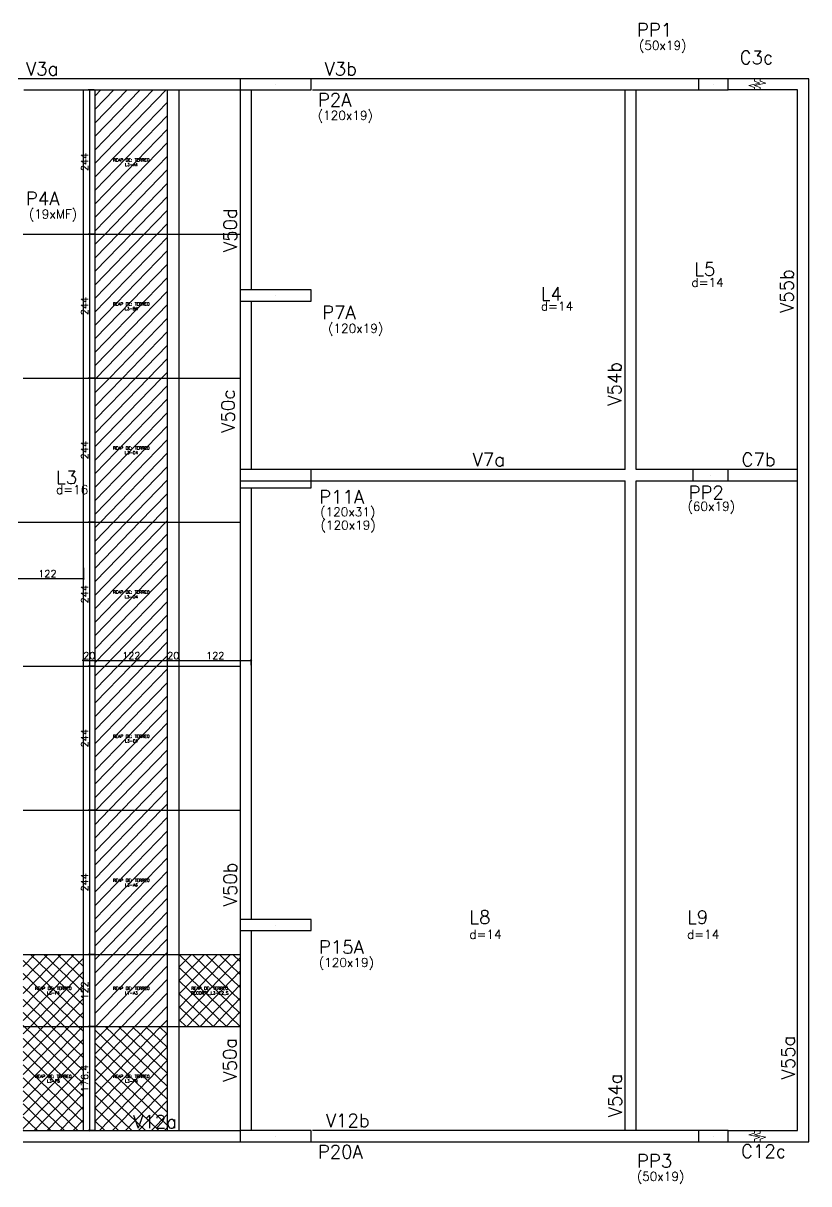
# Model space of a CAD drawing. Extents: x -40810 to 33675, y -2018 to 21213.
# Drawn here: x 29137 to 30466, y 13927 to 15892 of the extents above; entities that cross this region are included whole.
import ezdxf
from ezdxf.enums import TextEntityAlignment as Align

# ---------------------------------------------------------------- set-up
doc = ezdxf.new("R2010")
doc.units = 0
doc.linetypes.add('ESTILO_TQS_0001', pattern=[1, 0.7, -0.3])
doc.layers.get('0').update_dxf_attribs({"color": 1, "lineweight": 9})
for name, color, linetype in [('1', 5, 'Continuous'), ('10', 7, 'Continuous'), ('12', 3, 'Continuous'), ('13', 7, 'Continuous'), ('201', 7, 'ESTILO_TQS_0001'), ('242', 3, 'Continuous'), ('3', 2, 'Continuous'), ('4', 2, 'Continuous'), ('8', 5, 'Continuous'), ('9', 3, 'Continuous'), ('NOMENCLATURA', 7, 'Continuous'), ('P-NOTAS', 7, 'Continuous'), ('Painéis', 255, 'Continuous')]:
    doc.layers.add(name, color=color, linetype=linetype)
doc.layers.add('REAPROVEITAMENTO', color=251, linetype='Continuous', lineweight=9)
doc.styles.add('Romans', font='romans.shx', dxfattribs={"height": 12})
doc.styles.get("Standard").update_dxf_attribs({"font": 'romans.shx', "width": 0.8})
doc.styles.add('standart', font='txt.shx')
doc.dimstyles.new('cotas', dxfattribs={"dimtxt": 9, "dimasz": 2, "dimexe": 2, "dimexo": 2, "dimgap": 2, "dimtad": 1, "dimdec": 1, "dimzin": 12, "dimdsep": 46, "dimtxsty": 'Romans', "dimblk": 'OBLIQUE', "dimcen": 9, "dimclrd": 4, "dimclre": 4, "dimclrt": 240, "dimaunit": 1, "dimadec": 8, "dimazin": 3, "dimtfac": 1, "dimtdec": 1, "dimtix": 1, "dimtmove": 0, "dimatfit": 2, "dimldrblk": 'OBLIQUE', "dimfxl": 1, "dimtolj": 1, "dimtzin": 0, "dimlwd": -1, "dimlwe": -1, "dimarcsym": 0})
pattern_1 = [(46, (-222.171, -201.545), (-11.419519, 11.027702), [])]
pattern_2 = [(46, (-222.171, -201.545), (-11.419519, 11.027702), []), (136, (-222.171, -201.545), (-11.027702, -11.419519), [])]

# ---------------------------------------------------------------- blocks, each defined once
blk = doc.blocks.new('_Oblique')
at = {"color": 0, "linetype": 'ByBlock', "lineweight": -2}
blk.add_line((-0.5, -0.5), (0.5, 0.5), dxfattribs=at)
blk = doc.blocks.new('*D6719')
at = {"layer": 'Defpoints', "color": 0, "ltscale": 30, "transparency": 16777216}
for p in [(29116.5, 14971.7), (29238.5, 14971.7), (29238.5, 14951.7)]:
    blk.add_point(p, dxfattribs=at)
at = {"layer": 'P-NOTAS', "color": 4, "ltscale": 30, "transparency": 16777216}
for p, q in [((29116.5, 14969.7), (29116.5, 14949.7)), ((29238.5, 14969.7), (29238.5, 14949.7)), ((29116.5, 14951.7), (29238.5, 14951.7))]:
    blk.add_line(p, q, dxfattribs=at)
at = {"layer": 'P-NOTAS', "color": 4, "ltscale": 30, "transparency": 16777216, "xscale": 2, "yscale": 2, "zscale": 2, "rotation": 180}
blk.add_blockref('_Oblique', (29116.5, 14951.7), dxfattribs=at)
at = {"layer": 'P-NOTAS', "color": 4, "ltscale": 30, "transparency": 16777216, "xscale": 2, "yscale": 2, "zscale": 2}
blk.add_blockref('_Oblique', (29238.5, 14951.7), dxfattribs=at)
at = {"layer": 'P-NOTAS', "color": 240, "ltscale": 30, "transparency": 16777216, "insert": (29177.5, 14959.7), "char_height": 12, "attachment_point": 5, "style": 'Romans'}
blk.add_mtext('\\A1;122', dxfattribs=at)
blk = doc.blocks.new('*D6720')
at = {"layer": 'Defpoints', "color": 0, "ltscale": 30, "transparency": 16777216}
for p in [(29238.5, 14803.1), (29258.5, 14813.1), (29258.5, 14803.1)]:
    blk.add_point(p, dxfattribs=at)
at = {"layer": 'P-NOTAS', "color": 4, "ltscale": 30, "transparency": 16777216}
for p, q in [((29238.5, 14813.1), (29236.5, 14813.1)), ((29238.5, 14805.1), (29238.5, 14815.1)), ((29238.5, 14813.1), (29258.5, 14813.1)), ((29258.5, 14805.1), (29258.5, 14815.1)), ((29258.5, 14813.1), (29260.5, 14813.1))]:
    blk.add_line(p, q, dxfattribs=at)
at = {"layer": 'P-NOTAS', "color": 4, "ltscale": 30, "transparency": 16777216, "xscale": 2, "yscale": 2, "zscale": 2}
blk.add_blockref('_Oblique', (29238.5, 14813.1), dxfattribs=at)
at = {"layer": 'P-NOTAS', "color": 4, "ltscale": 30, "transparency": 16777216, "xscale": 2, "yscale": 2, "zscale": 2, "rotation": 180}
blk.add_blockref('_Oblique', (29258.5, 14813.1), dxfattribs=at)
at = {"layer": 'P-NOTAS', "color": 240, "ltscale": 30, "transparency": 16777216, "insert": (29248.5, 14821.1), "char_height": 12, "attachment_point": 5, "style": 'Romans'}
blk.add_mtext('\\A1;20', dxfattribs=at)
blk = doc.blocks.new('*D6721')
at = {"layer": 'Defpoints', "color": 0, "ltscale": 30, "transparency": 16777216}
for p in [(29258.5, 14803.1), (29380.5, 14813.1), (29380.5, 14803.1)]:
    blk.add_point(p, dxfattribs=at)
at = {"layer": 'P-NOTAS', "color": 4, "ltscale": 30, "transparency": 16777216}
for p, q in [((29258.5, 14805.1), (29258.5, 14815.1)), ((29258.5, 14813.1), (29380.5, 14813.1)), ((29380.5, 14805.1), (29380.5, 14815.1))]:
    blk.add_line(p, q, dxfattribs=at)
at = {"layer": 'P-NOTAS', "color": 4, "ltscale": 30, "transparency": 16777216, "xscale": 2, "yscale": 2, "zscale": 2, "rotation": 180}
blk.add_blockref('_Oblique', (29258.5, 14813.1), dxfattribs=at)
at = {"layer": 'P-NOTAS', "color": 4, "ltscale": 30, "transparency": 16777216, "xscale": 2, "yscale": 2, "zscale": 2}
blk.add_blockref('_Oblique', (29380.5, 14813.1), dxfattribs=at)
at = {"layer": 'P-NOTAS', "color": 240, "ltscale": 30, "transparency": 16777216, "insert": (29319.5, 14821.1), "char_height": 12, "attachment_point": 5, "style": 'Romans'}
blk.add_mtext('\\A1;122', dxfattribs=at)
blk = doc.blocks.new('*D6722')
at = {"layer": 'Defpoints', "color": 0, "ltscale": 30, "transparency": 16777216}
for p in [(29380.5, 14803.1), (29400.5, 14813.1), (29400.5, 14803.1)]:
    blk.add_point(p, dxfattribs=at)
at = {"layer": 'P-NOTAS', "color": 4, "ltscale": 30, "transparency": 16777216}
for p, q in [((29380.5, 14813.1), (29378.5, 14813.1)), ((29380.5, 14805.1), (29380.5, 14815.1)), ((29380.5, 14813.1), (29400.5, 14813.1)), ((29400.5, 14805.1), (29400.5, 14815.1)), ((29400.5, 14813.1), (29402.5, 14813.1))]:
    blk.add_line(p, q, dxfattribs=at)
at = {"layer": 'P-NOTAS', "color": 4, "ltscale": 30, "transparency": 16777216, "xscale": 2, "yscale": 2, "zscale": 2}
blk.add_blockref('_Oblique', (29380.5, 14813.1), dxfattribs=at)
at = {"layer": 'P-NOTAS', "color": 4, "ltscale": 30, "transparency": 16777216, "xscale": 2, "yscale": 2, "zscale": 2, "rotation": 180}
blk.add_blockref('_Oblique', (29400.5, 14813.1), dxfattribs=at)
at = {"layer": 'P-NOTAS', "color": 240, "ltscale": 30, "transparency": 16777216, "insert": (29390.5, 14821.1), "char_height": 12, "attachment_point": 5, "style": 'Romans'}
blk.add_mtext('\\A1;20', dxfattribs=at)
blk = doc.blocks.new('*D6723')
at = {"layer": 'Defpoints', "color": 0, "ltscale": 30, "transparency": 16777216}
for p in [(29400.5, 14803.1), (29522.5, 14813.1), (29522.5, 14803.1)]:
    blk.add_point(p, dxfattribs=at)
at = {"layer": 'P-NOTAS', "color": 4, "ltscale": 30, "transparency": 16777216}
for p, q in [((29400.5, 14805.1), (29400.5, 14815.1)), ((29400.5, 14813.1), (29522.5, 14813.1)), ((29522.5, 14805.1), (29522.5, 14815.1))]:
    blk.add_line(p, q, dxfattribs=at)
at = {"layer": 'P-NOTAS', "color": 4, "ltscale": 30, "transparency": 16777216, "xscale": 2, "yscale": 2, "zscale": 2, "rotation": 180}
blk.add_blockref('_Oblique', (29400.5, 14813.1), dxfattribs=at)
at = {"layer": 'P-NOTAS', "color": 4, "ltscale": 30, "transparency": 16777216, "xscale": 2, "yscale": 2, "zscale": 2}
blk.add_blockref('_Oblique', (29522.5, 14813.1), dxfattribs=at)
at = {"layer": 'P-NOTAS', "color": 240, "ltscale": 30, "transparency": 16777216, "insert": (29461.5, 14821.1), "char_height": 12, "attachment_point": 5, "style": 'Romans'}
blk.add_mtext('\\A1;122', dxfattribs=at)
blk = doc.blocks.new('*D6724')
at = {"layer": 'Defpoints', "color": 0, "ltscale": 30, "transparency": 16777216}
for p in [(29258.5, 15779.1), (29248.5, 15535.1), (29258.5, 15535.1)]:
    blk.add_point(p, dxfattribs=at)
at = {"layer": 'P-NOTAS', "color": 4, "ltscale": 30, "transparency": 16777216}
for p, q in [((29256.5, 15779.1), (29246.5, 15779.1)), ((29248.5, 15779.1), (29248.5, 15535.1)), ((29256.5, 15535.1), (29246.5, 15535.1))]:
    blk.add_line(p, q, dxfattribs=at)
at = {"layer": 'P-NOTAS', "color": 4, "ltscale": 30, "transparency": 16777216, "xscale": 2, "yscale": 2, "zscale": 2}
for p, rotation in [((29248.5, 15779.1), 90), ((29248.5, 15535.1), 270)]:
    blk.add_blockref('_Oblique', p, dxfattribs=dict(at, rotation=rotation))
at = {"layer": 'P-NOTAS', "color": 240, "ltscale": 30, "transparency": 16777216, "insert": (29240.5, 15657.1), "char_height": 12, "attachment_point": 5, "rotation": 90, "style": 'Romans'}
blk.add_mtext('\\A1;244', dxfattribs=at)
blk = doc.blocks.new('*D6725')
at = {"layer": 'Defpoints', "color": 0, "ltscale": 30, "transparency": 16777216}
for p in [(29258.5, 15535.1), (29248.5, 15291.1), (29258.5, 15291.1)]:
    blk.add_point(p, dxfattribs=at)
at = {"layer": 'P-NOTAS', "color": 4, "ltscale": 30, "transparency": 16777216}
for p, q in [((29256.5, 15535.1), (29246.5, 15535.1)), ((29248.5, 15535.1), (29248.5, 15291.1)), ((29256.5, 15291.1), (29246.5, 15291.1))]:
    blk.add_line(p, q, dxfattribs=at)
at = {"layer": 'P-NOTAS', "color": 4, "ltscale": 30, "transparency": 16777216, "xscale": 2, "yscale": 2, "zscale": 2}
for p, rotation in [((29248.5, 15535.1), 90), ((29248.5, 15291.1), 270)]:
    blk.add_blockref('_Oblique', p, dxfattribs=dict(at, rotation=rotation))
at = {"layer": 'P-NOTAS', "color": 240, "ltscale": 30, "transparency": 16777216, "insert": (29240.5, 15413.1), "char_height": 12, "attachment_point": 5, "rotation": 90, "style": 'Romans'}
blk.add_mtext('\\A1;244', dxfattribs=at)
blk = doc.blocks.new('*D6726')
at = {"layer": 'Defpoints', "color": 0, "ltscale": 30, "transparency": 16777216}
for p in [(29258.5, 15291.1), (29248.5, 15047.1), (29258.5, 15047.1)]:
    blk.add_point(p, dxfattribs=at)
at = {"layer": 'P-NOTAS', "color": 4, "ltscale": 30, "transparency": 16777216}
for p, q in [((29256.5, 15291.1), (29246.5, 15291.1)), ((29248.5, 15291.1), (29248.5, 15047.1)), ((29256.5, 15047.1), (29246.5, 15047.1))]:
    blk.add_line(p, q, dxfattribs=at)
at = {"layer": 'P-NOTAS', "color": 4, "ltscale": 30, "transparency": 16777216, "xscale": 2, "yscale": 2, "zscale": 2}
for p, rotation in [((29248.5, 15291.1), 90), ((29248.5, 15047.1), 270)]:
    blk.add_blockref('_Oblique', p, dxfattribs=dict(at, rotation=rotation))
at = {"layer": 'P-NOTAS', "color": 240, "ltscale": 30, "transparency": 16777216, "insert": (29240.5, 15169.1), "char_height": 12, "attachment_point": 5, "rotation": 90, "style": 'Romans'}
blk.add_mtext('\\A1;244', dxfattribs=at)
blk = doc.blocks.new('*D6727')
at = {"layer": 'Defpoints', "color": 0, "ltscale": 30, "transparency": 16777216}
for p in [(29258.5, 15047.1), (29248.5, 14803.1), (29258.5, 14803.1)]:
    blk.add_point(p, dxfattribs=at)
at = {"layer": 'P-NOTAS', "color": 4, "ltscale": 30, "transparency": 16777216}
for p, q in [((29256.5, 15047.1), (29246.5, 15047.1)), ((29248.5, 15047.1), (29248.5, 14803.1)), ((29256.5, 14803.1), (29246.5, 14803.1))]:
    blk.add_line(p, q, dxfattribs=at)
at = {"layer": 'P-NOTAS', "color": 4, "ltscale": 30, "transparency": 16777216, "xscale": 2, "yscale": 2, "zscale": 2}
for p, rotation in [((29248.5, 15047.1), 90), ((29248.5, 14803.1), 270)]:
    blk.add_blockref('_Oblique', p, dxfattribs=dict(at, rotation=rotation))
at = {"layer": 'P-NOTAS', "color": 240, "ltscale": 30, "transparency": 16777216, "insert": (29240.5, 14925.1), "char_height": 12, "attachment_point": 5, "rotation": 90, "style": 'Romans'}
blk.add_mtext('\\A1;244', dxfattribs=at)
blk = doc.blocks.new('*D6728')
at = {"layer": 'Defpoints', "color": 0, "ltscale": 30, "transparency": 16777216}
for p in [(29258.5, 14803.1), (29248.5, 14559.1), (29258.5, 14559.1)]:
    blk.add_point(p, dxfattribs=at)
at = {"layer": 'P-NOTAS', "color": 4, "ltscale": 30, "transparency": 16777216}
for p, q in [((29256.5, 14803.1), (29246.5, 14803.1)), ((29248.5, 14803.1), (29248.5, 14559.1)), ((29256.5, 14559.1), (29246.5, 14559.1))]:
    blk.add_line(p, q, dxfattribs=at)
at = {"layer": 'P-NOTAS', "color": 4, "ltscale": 30, "transparency": 16777216, "xscale": 2, "yscale": 2, "zscale": 2}
for p, rotation in [((29248.5, 14803.1), 90), ((29248.5, 14559.1), 270)]:
    blk.add_blockref('_Oblique', p, dxfattribs=dict(at, rotation=rotation))
at = {"layer": 'P-NOTAS', "color": 240, "ltscale": 30, "transparency": 16777216, "insert": (29240.5, 14681.1), "char_height": 12, "attachment_point": 5, "rotation": 90, "style": 'Romans'}
blk.add_mtext('\\A1;244', dxfattribs=at)
blk = doc.blocks.new('*D6729')
at = {"layer": 'Defpoints', "color": 0, "ltscale": 30, "transparency": 16777216}
for p in [(29258.5, 14559.1), (29248.5, 14315.1), (29258.5, 14315.1)]:
    blk.add_point(p, dxfattribs=at)
at = {"layer": 'P-NOTAS', "color": 4, "ltscale": 30, "transparency": 16777216}
for p, q in [((29256.5, 14559.1), (29246.5, 14559.1)), ((29248.5, 14559.1), (29248.5, 14315.1)), ((29256.5, 14315.1), (29246.5, 14315.1))]:
    blk.add_line(p, q, dxfattribs=at)
at = {"layer": 'P-NOTAS', "color": 4, "ltscale": 30, "transparency": 16777216, "xscale": 2, "yscale": 2, "zscale": 2}
for p, rotation in [((29248.5, 14559.1), 90), ((29248.5, 14315.1), 270)]:
    blk.add_blockref('_Oblique', p, dxfattribs=dict(at, rotation=rotation))
at = {"layer": 'P-NOTAS', "color": 240, "ltscale": 30, "transparency": 16777216, "insert": (29240.5, 14437.1), "char_height": 12, "attachment_point": 5, "rotation": 90, "style": 'Romans'}
blk.add_mtext('\\A1;244', dxfattribs=at)
blk = doc.blocks.new('*D6730')
at = {"layer": 'Defpoints', "color": 0, "ltscale": 30, "transparency": 16777216}
for p in [(29258.5, 14315.1), (29248.5, 14193.1), (29258.5, 14193.1)]:
    blk.add_point(p, dxfattribs=at)
at = {"layer": 'P-NOTAS', "color": 4, "ltscale": 30, "transparency": 16777216}
for p, q in [((29256.5, 14315.1), (29246.5, 14315.1)), ((29248.5, 14315.1), (29248.5, 14193.1)), ((29256.5, 14193.1), (29246.5, 14193.1))]:
    blk.add_line(p, q, dxfattribs=at)
at = {"layer": 'P-NOTAS', "color": 4, "ltscale": 30, "transparency": 16777216, "xscale": 2, "yscale": 2, "zscale": 2}
for p, rotation in [((29248.5, 14315.1), 90), ((29248.5, 14193.1), 270)]:
    blk.add_blockref('_Oblique', p, dxfattribs=dict(at, rotation=rotation))
at = {"layer": 'P-NOTAS', "color": 240, "ltscale": 30, "transparency": 16777216, "insert": (29240.5, 14254.1), "char_height": 12, "attachment_point": 5, "rotation": 90, "style": 'Romans'}
blk.add_mtext('\\A1;122', dxfattribs=at)
blk = doc.blocks.new('*D6731')
at = {"layer": 'Defpoints', "color": 0, "ltscale": 30, "transparency": 16777216}
for p in [(29258.5, 14193.1), (29248.5, 14016.7), (29258.5, 14016.7)]:
    blk.add_point(p, dxfattribs=at)
at = {"layer": 'P-NOTAS', "color": 4, "ltscale": 30, "transparency": 16777216}
for p, q in [((29256.5, 14193.1), (29246.5, 14193.1)), ((29248.5, 14193.1), (29248.5, 14016.7)), ((29256.5, 14016.7), (29246.5, 14016.7))]:
    blk.add_line(p, q, dxfattribs=at)
at = {"layer": 'P-NOTAS', "color": 4, "ltscale": 30, "transparency": 16777216, "xscale": 2, "yscale": 2, "zscale": 2}
for p, rotation in [((29248.5, 14193.1), 90), ((29248.5, 14016.7), 270)]:
    blk.add_blockref('_Oblique', p, dxfattribs=dict(at, rotation=rotation))
at = {"layer": 'P-NOTAS', "color": 240, "ltscale": 30, "transparency": 16777216, "insert": (29240.5, 14104.9), "char_height": 12, "attachment_point": 5, "rotation": 90, "style": 'Romans'}
blk.add_mtext('\\A1;176.4', dxfattribs=at)

msp = doc.modelspace()

# ---------------------------------------------------------------- hatches: boundary and pattern name
at = {"layer": 'REAPROVEITAMENTO', "ltscale": 30, "transparency": 33554687}
h = msp.add_hatch(dxfattribs=at)
h.set_pattern_fill('ANSI31', color=0, scale=5, angle=1)
h.set_pattern_definition(pattern_1)
h.paths.add_polyline_path([(29380.529, 15779.178), (29258.529, 15779.178), (29258.529, 15535.136), (29380.529, 15535.136)])
h = msp.add_hatch(dxfattribs=at)
h.set_pattern_fill('ANSI31', color=0, scale=5, angle=1)
h.set_pattern_definition(pattern_1)
h.paths.add_polyline_path([(29380.529, 15535.136), (29258.529, 15535.136), (29258.529, 15291.136), (29380.529, 15291.136)])
h = msp.add_hatch(dxfattribs=at)
h.set_pattern_fill('ANSI31', color=0, scale=5, angle=1)
h.set_pattern_definition(pattern_1)
h.paths.add_polyline_path([(29380.529, 15291.136), (29258.529, 15291.136), (29258.529, 15047.136), (29380.529, 15047.136)])
h = msp.add_hatch(dxfattribs=at)
h.set_pattern_fill('ANSI31', color=0, scale=5, angle=1)
h.set_pattern_definition(pattern_1)
h.paths.add_polyline_path([(29380.529, 15047.136), (29258.529, 15047.136), (29258.529, 14803.136), (29380.529, 14803.136)])
h = msp.add_hatch(dxfattribs=at)
h.set_pattern_fill('ANSI31', color=0, scale=5, angle=1)
h.set_pattern_definition(pattern_1)
h.paths.add_polyline_path([(29380.529, 14803.136), (29258.529, 14803.136), (29258.529, 14559.136), (29380.529, 14559.136)])
h = msp.add_hatch(dxfattribs=at)
h.set_pattern_fill('ANSI31', color=0, scale=5, angle=1)
h.set_pattern_definition(pattern_1)
h.paths.add_polyline_path([(29380.529, 14559.136), (29258.529, 14559.136), (29258.529, 14315.136), (29380.529, 14315.136)])
h = msp.add_hatch(dxfattribs=at)
h.set_pattern_fill('ANSI37', color=0, scale=5, angle=1)
h.set_pattern_definition(pattern_2)
h.paths.add_polyline_path([(29238.529, 14315.136), (29136.5, 14315.136), (29136.5, 14193.136), (29238.529, 14193.136)])
h = msp.add_hatch(dxfattribs=at)
h.set_pattern_fill('ANSI31', color=0, scale=5, angle=1)
h.set_pattern_definition(pattern_1)
h.paths.add_polyline_path([(29380.529, 14315.136), (29258.529, 14315.136), (29258.529, 14193.136), (29380.529, 14193.136)])
h = msp.add_hatch(dxfattribs=at)
h.set_pattern_fill('ANSI37', color=0, scale=5, angle=1)
h.set_pattern_definition(pattern_2)
h.paths.add_polyline_path([(29503.892, 14315.136), (29400.529, 14315.136), (29400.529, 14193.136), (29503.892, 14193.136)])
h = msp.add_hatch(dxfattribs=at)
h.set_pattern_fill('ANSI37', color=0, scale=5, angle=1)
h.set_pattern_definition(pattern_2)
h.paths.add_polyline_path([(29238.529, 14193.136), (29136.5, 14193.136), (29136.5, 14163.781), (29136.5, 14016.781), (29238.529, 14016.781)])
h = msp.add_hatch(dxfattribs=at)
h.set_pattern_fill('ANSI37', color=0, scale=5, angle=1)
h.set_pattern_definition(pattern_2)
h.paths.add_polyline_path([(29380.529, 14193.136), (29258.529, 14193.136), (29258.529, 14016.781), (29380.529, 14016.781)])

# ---------------------------------------------------------------- linework, layer by layer
for points in [[(30374.153, 15779.178), (30374.153, 15783.511), (30364.653, 15786.678), (30383.653, 15790.678), (30374.153, 15793.844), (30374.153, 15798.178)], [(30384.153, 15779.178), (30384.153, 15783.511), (30374.653, 15786.678), (30393.653, 15790.678), (30384.153, 15793.844), (30384.153, 15798.178)], [(30374.153, 14016.781), (30374.153, 14012.448), (30364.653, 14009.281), (30383.653, 14005.281), (30374.153, 14002.114), (30374.153, 13997.781)], [(30384.153, 14016.781), (30384.153, 14012.448), (30374.653, 14009.281), (30393.653, 14005.281), (30384.153, 14002.114), (30384.153, 13997.781)]]:
    msp.add_lwpolyline(points)
at = {"layer": '1'}
for p, q in [((29503.892, 15779.178), (29503.892, 15440.678)), ((30447.271, 15779.178), (30329.771, 15779.178)), ((30329.766, 14016.781), (30447.271, 14016.781))]:
    msp.add_line(p, q, dxfattribs=at)
for points in [[(29503.892, 15798.178), (29118.5, 15798.178)], [(30164.771, 15798.178), (29623.892, 15798.178)], [(30279.771, 15798.178), (30164.771, 15798.178)], [(30466.271, 15798.178), (30329.771, 15798.178)], [(30466.271, 15126.714), (30466.271, 15798.178)], [(29137.5, 15779.178), (29503.892, 15779.178)], [(29522.892, 15440.678), (29522.892, 15779.178)], [(29626.12, 15779.178), (30279.771, 15779.178)], [(30155.271, 15136.214), (30155.271, 15779.178)], [(30174.271, 15136.214), (30174.271, 15779.178)], [(30447.271, 14016.781), (30447.271, 15779.178)], [(29503.892, 15421.678), (29503.892, 15136.209)], [(29522.892, 15136.209), (29522.892, 15421.678)], [(30269.771, 15136.214), (30174.271, 15136.214)], [(30447.271, 15136.214), (30329.771, 15136.214)], [(30155.271, 14016.781), (30155.271, 15117.214)], [(30174.271, 15117.214), (30269.771, 15117.214)], [(30174.271, 14016.781), (30174.271, 15117.214)], [(30329.771, 15117.214), (30447.271, 15117.214)], [(30466.271, 13997.781), (30466.271, 15126.714)], [(29503.892, 15105.209), (29503.892, 14374.281)], [(29522.892, 14374.281), (29522.892, 15105.209)], [(29503.892, 14355.281), (29503.892, 14016.781)], [(29522.892, 14016.781), (29522.892, 14355.281)], [(29136.5, 14016.781), (29503.892, 14016.781)], [(30279.766, 14016.781), (29626.2, 14016.781)], [(29136.5, 13997.781), (29340.892, 13997.781)], [(29340.892, 13997.781), (29503.892, 13997.781)], [(29623.892, 13997.781), (30164.771, 13997.781)], [(30164.771, 13997.781), (30279.766, 13997.781)], [(30329.766, 13997.781), (30466.271, 13997.781)]]:
    msp.add_lwpolyline(points, dxfattribs=at)
at = {"layer": '201'}
for points in [[(30155.271, 15136.214), (29623.892, 15136.214)], [(29623.892, 15117.214), (30155.271, 15117.214)]]:
    msp.add_lwpolyline(points, dxfattribs=at)
at = {"layer": '242'}
for p, q in [((29563.892, 15788.678), (29563.892, 15788.678)), ((30304.771, 15788.678), (30304.771, 15788.678)), ((29563.892, 15431.178), (29563.892, 15431.178)), ((30299.771, 15126.714), (30299.771, 15126.714)), ((29563.892, 14364.781), (29563.892, 14364.781)), ((29563.892, 14007.281), (29563.892, 14007.281)), ((30304.766, 14007.281), (30304.766, 14007.281))]:
    msp.add_line(p, q, dxfattribs=at)
at = {"layer": '3'}
for points in [[(29503.892, 15779.178), (29623.892, 15779.178), (29623.892, 15798.178), (29503.892, 15798.178), (29503.892, 15779.178)], [(29503.892, 15421.678), (29623.892, 15421.678), (29623.892, 15440.678), (29503.892, 15440.678), (29503.892, 15421.678)], [(29503.892, 15117.214), (29623.892, 15117.214), (29623.892, 15136.214), (29503.892, 15136.214), (29503.892, 15117.214)], [(29503.892, 14355.281), (29623.892, 14355.281), (29623.892, 14374.281), (29503.892, 14374.281), (29503.892, 14355.281)], [(29503.892, 13997.781), (29623.892, 13997.781), (29623.892, 14016.781), (29503.892, 14016.781), (29503.892, 13997.781)]]:
    msp.add_lwpolyline(points, dxfattribs=at)
at = {"layer": '4'}
msp.add_line((29623.892, 15136.209), (29503.892, 15136.209), dxfattribs=at)
for points in [[(30279.771, 15779.178), (30329.771, 15779.178), (30329.771, 15798.178), (30279.771, 15798.178), (30279.771, 15779.178)], [(30269.771, 15117.214), (30329.771, 15117.214), (30329.771, 15136.214), (30269.771, 15136.214), (30269.771, 15117.214)], [(29503.892, 15117.214), (29503.892, 15105.209), (29623.892, 15105.209), (29623.892, 15117.214)], [(30279.766, 13997.781), (30329.766, 13997.781), (30329.766, 14016.781), (30279.766, 14016.781), (30279.766, 13997.781)]]:
    msp.add_lwpolyline(points, dxfattribs=at)
at = {"layer": 'Painéis', "ltscale": 30}
for points in [[(29238.529, 14016.736), (29238.529, 15779.132)], [(29258.529, 14016.736), (29258.529, 15779.132)], [(29380.529, 14016.736), (29380.529, 15779.132)], [(29400.529, 14016.736), (29400.529, 15779.132)], [(29136.529, 15535.136), (29503.921, 15535.136)], [(29136.529, 15291.136), (29503.921, 15291.136)], [(29056.529, 15047.136), (29503.921, 15047.136)], [(29136.529, 14803.136), (29503.921, 14803.136)], [(29136.529, 14559.136), (29503.921, 14559.136)], [(29136.529, 14315.136), (29503.921, 14315.136)], [(29136.529, 14193.136), (29503.921, 14193.136)]]:
    msp.add_lwpolyline(points, dxfattribs=at)

# ---------------------------------------------------------------- texts
at = {"layer": '10'}
for s, p in [('L5', (30272.441, 15464.342)), ('L4', (30012.767, 15422.44)), ('L3', (29192.066, 15111.796)), ('L8', (29891.756, 14367.029)), ('L9', (30260.239, 14367.029))]:
    msp.add_text(s, height=22.5, dxfattribs=at).set_placement(p)
at = {"layer": '12'}
for s, p in [('(50x19)', (30178.871, 15847.177)), ('(120x19)', (29635.142, 15728.553)), ('(19xMF)', (29146.121, 15561.488)), ('(120x19)', (29652.647, 15367.891)), ('(60x19)', (30261.072, 15066.429)), ('(120x31)', (29639.307, 15057)), ('(120x19)', (29639.965, 15034.621)), ('(120x19)', (29636.944, 14293.851)), ('(50x19)', (30175.212, 13931.558))]:
    msp.add_text(s, height=15, dxfattribs=at).set_placement(p)
at = {"layer": '13'}
for s, p in [('d=14', (30267.641, 15445.597)), ('d=14', (30012.767, 15405.44)), ('d=16', (29192.066, 15094.796)), ('d=14', (29891.756, 14341.529)), ('d=14', (30260.239, 14341.529))]:
    msp.add_text(s, height=15, dxfattribs=at).set_placement(p)
at = {"layer": '8'}
for s, p in [('C3c', (30349.239, 15822.981)), ('V3a', (29141, 15803.803)), ('V3b', (29646.392, 15803.803)), ('V7a', (29897.1, 15141.839)), ('C7b', (30352.436, 15141.839)), ('V12a', (29322.472, 14020.487)), ('V12b', (29648.7, 14022.406)), ('C12c', (30351.565, 13970.462))]:
    msp.add_text(s, height=22.5, dxfattribs=at).set_placement(p)
for s, p in [('V50d', (29498.267, 15504.711)), ('V55b', (30440.411, 15401.561)), ('V54b', (30148.583, 15244.512)), ('V50c', (29494.407, 15198.605)), ('V50b', (29498.267, 14396.594)), ('V55a', (30442.625, 14103.35)), ('V50a', (29497.729, 14099.64)), ('V54a', (30149.646, 14039.281))]:
    msp.add_text(s, height=22.5, rotation=90, dxfattribs=at).set_placement(p)
at = {"layer": '9'}
for s, p in [('PP1', (30175.371, 15869.677)), ('P2A', (29635.142, 15751.053)), ('P4A', (29141.015, 15583.988)), ('P7A', (29642.371, 15391.181)), ('P11A', (29637.376, 15078.826)), ('PP2', (30262.586, 15085.875)), ('P15A', (29636.944, 14316.351)), ('P20A', (29635.142, 13969.656)), ('PP3', (30175.212, 13954.058))]:
    msp.add_text(s, height=22.5, dxfattribs=at).set_placement(p)
at = {"layer": 'NOMENCLATURA', "ltscale": 30, "style": 'standart'}
for s, p in [('REAP DE: TERREO', (29319.529, 15660.632)), ('L3-A4', (29319.529, 15652.632)), ('REAP DE: TERREO', (29319.529, 15416.632)), ('L3-B4', (29319.529, 15408.632)), ('REAP DE: TERREO', (29319.529, 15172.632)), ('L3-C4', (29319.529, 15164.632)), ('REAP DE: TERREO', (29319.529, 14928.632)), ('L3-D4', (29319.529, 14920.632)), ('REAP DE: TERREO', (29319.529, 14684.632)), ('L3-E4', (29319.529, 14676.632)), ('REAP DE: TERREO', (29319.529, 14440.632)), ('L3-A6', (29319.529, 14432.632)), ('REAP DE: TERREO', (29187.529, 14257.632)), ('L3-F4', (29187.529, 14249.632)), ('REAP DE: TERREO', (29319.529, 14257.632)), ('L1-A3', (29319.529, 14249.632)), ('RECORTE_L3-C2_S', (29452.225, 14249.632)), ('REAP DE: TERREO', (29452.225, 14257.632)), ('REAP DE: TERREO', (29187.529, 14108.434)), ('L3-F6', (29187.529, 14100.434)), ('REAP DE: TERREO', (29319.529, 14108.434)), ('L3-F9', (29319.529, 14100.434))]:
    msp.add_text(s, height=5, dxfattribs=at).set_placement(p, align=Align.MIDDLE_CENTER)

# ---------------------------------------------------------------- dimensions: what is measured, and where the dimension line sits
at = {"layer": 'P-NOTAS', "ltscale": 30}
for base, p1, p2, picture, middle in [((29248.529, 15535.132), (29258.529, 15779.132), (29258.529, 15535.132), '*D6724', (29240.529, 15657.132)), ((29248.529, 15291.132), (29258.529, 15535.132), (29258.529, 15291.132), '*D6725', (29240.529, 15413.132)), ((29248.529, 15047.132), (29258.529, 15291.132), (29258.529, 15047.132), '*D6726', (29240.529, 15169.132)), ((29248.529, 14803.132), (29258.529, 15047.132), (29258.529, 14803.132), '*D6727', (29240.529, 14925.132)), ((29248.529, 14559.132), (29258.529, 14803.132), (29258.529, 14559.132), '*D6728', (29240.529, 14681.132)), ((29248.529, 14315.132), (29258.529, 14559.132), (29258.529, 14315.132), '*D6729', (29240.529, 14437.132)), ((29248.529, 14193.132), (29258.529, 14315.132), (29258.529, 14193.132), '*D6730', (29240.529, 14254.132)), ((29248.529, 14016.732), (29258.529, 14193.132), (29258.529, 14016.732), '*D6731', (29240.529, 14104.932))]:
    dim = msp.add_linear_dim(base=base, p1=p1, p2=p2, angle=90, dimstyle='cotas', dxfattribs=at)
    dim.commit()
    dim.dimension.update_dxf_attribs({"geometry": picture, "text_midpoint": middle})
for base, p1, p2, picture, middle in [((29238.529, 14951.714), (29116.529, 14971.714), (29238.529, 14971.714), '*D6719', (29177.529, 14959.714)), ((29258.529, 14813.114), (29238.529, 14803.114), (29258.529, 14803.114), '*D6720', (29248.529, 14821.114)), ((29380.529, 14813.114), (29258.529, 14803.114), (29380.529, 14803.114), '*D6721', (29319.529, 14821.114)), ((29400.529, 14813.114), (29380.529, 14803.114), (29400.529, 14803.114), '*D6722', (29390.529, 14821.114)), ((29522.529, 14813.114), (29400.529, 14803.114), (29522.529, 14803.114), '*D6723', (29461.529, 14821.114))]:
    dim = msp.add_linear_dim(base=base, p1=p1, p2=p2, dimstyle='cotas', dxfattribs=at)
    dim.commit()
    dim.dimension.update_dxf_attribs({"geometry": picture, "text_midpoint": middle})

doc.saveas('drawing.dxf')
